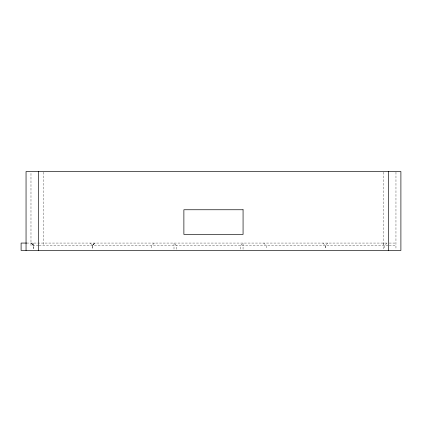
<?xml version="1.0" encoding="UTF-8"?>
<svg xmlns="http://www.w3.org/2000/svg" width="422" height="422" viewBox="0 0 422 422"><rect width="100%" height="100%" fill="white"/><g stroke="black" fill="none" stroke-linecap="round" stroke-linejoin="round"><path stroke-width="0.32" stroke-dasharray="2.11 1.58" d="M154.257 243.061L151.804 245.525L151.804 249.223M327.715 243.061L325.246 245.525L325.246 249.223M386.995 243.061L384.526 245.525L384.526 249.223M94.992 243.061L92.318 245.525L94.528 243.061L92.407 245.525L92.407 249.223M26.649 243.061L387.881 243.061M389.184 243.061L395.952 243.061M38.449 245.525L30.98 245.525L30.98 172.197M39.051 245.525L387.897 245.525M389.195 245.525L395.968 245.525M31.054 243.061L33.734 245.525L31.523 243.061L33.639 245.525L33.639 249.223M322.877 243.061L325.346 245.525L325.346 249.223M263.697 243.061L266.166 245.525L266.166 249.223M90.166 243.061L92.624 245.525L92.624 249.223M395.968 172.197L395.952 249.223M383.635 172.197L383.635 245.525M383.624 243.061L383.624 249.223M243.051 249.223L243.051 243.061L240.587 245.525L240.587 249.223M176.465 249.223L176.465 245.525L174.001 243.061L174.001 249.223M43.308 172.197L43.308 245.525M33.433 243.061L33.433 249.223"/><path stroke-width="0.63" d="M26.649 243.061L21.1 243.061L21.1 250.457L400.9 250.457L400.9 171.543L26.048 171.543L26.048 250.457M388.567 171.543L388.567 250.457M38.376 171.543L38.376 250.457M243.067 209.755L183.881 209.755L183.881 234.416L243.067 234.416L243.067 209.755"/></g></svg>
